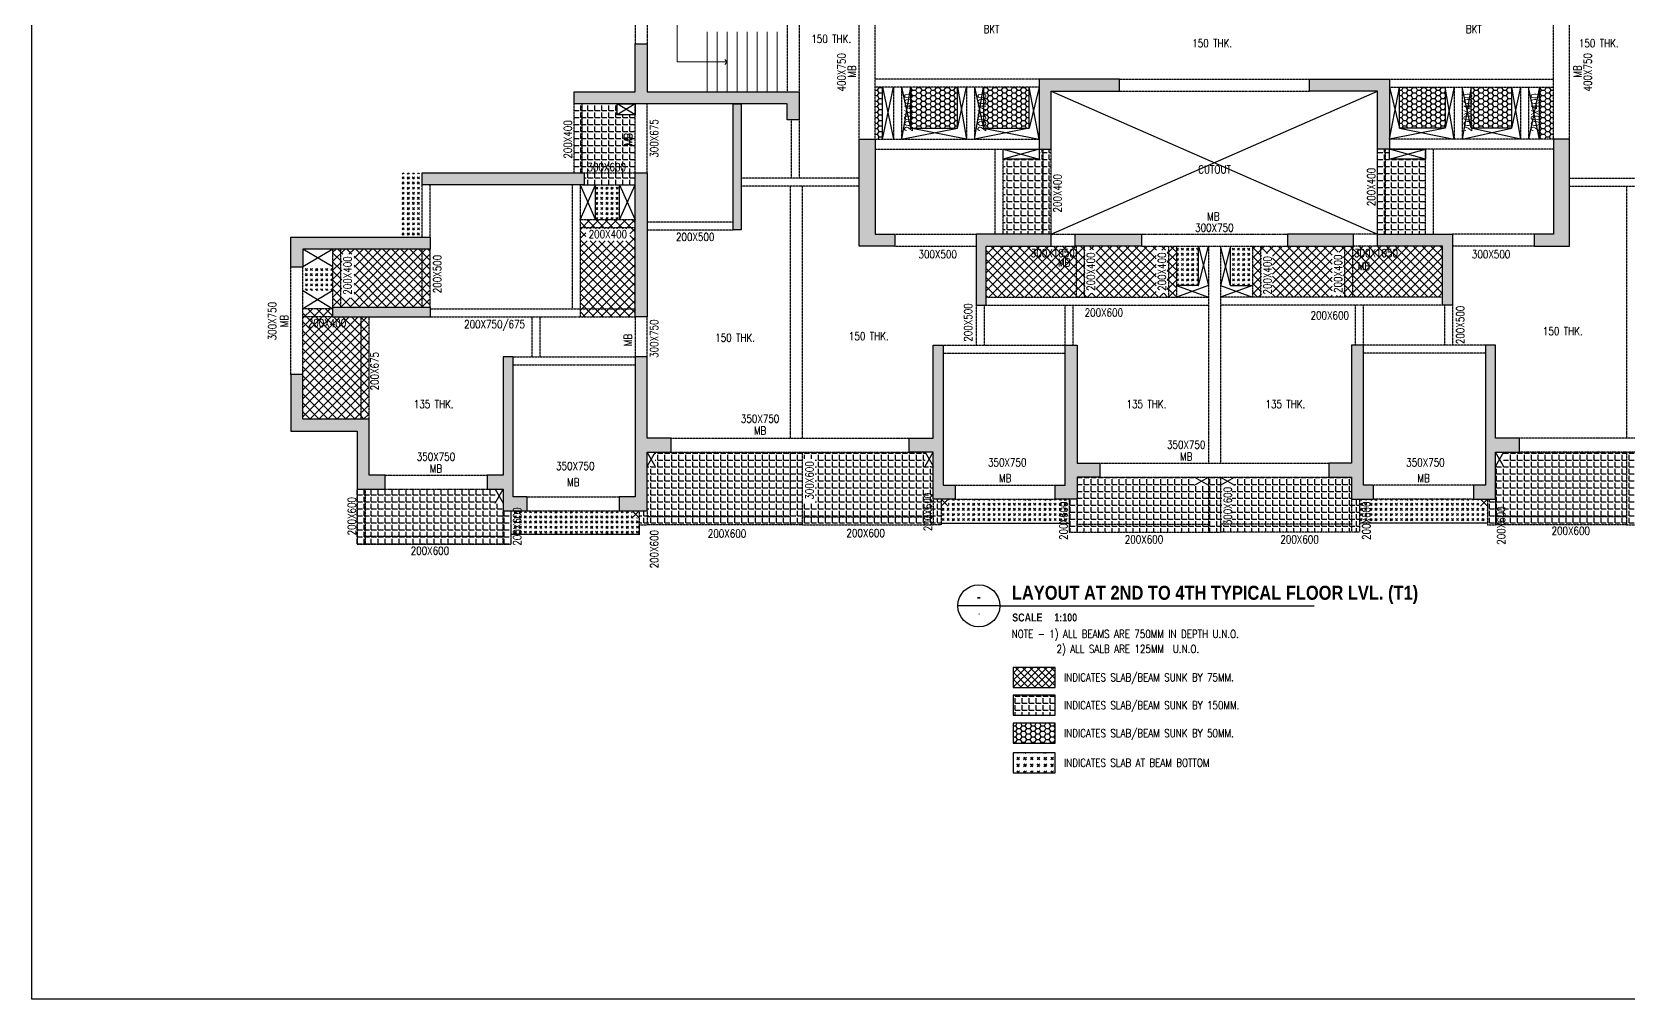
# Model space of a CAD drawing. Header units: millimetres. Extents: x 4277 to 218637, y 6776 to 49510.
# Drawn here: x 77037 to 116923, y 6776 to 30947 of the extents above; entities that cross this region are included whole.
import ezdxf
from ezdxf.enums import TextEntityAlignment as Align

# ---------------------------------------------------------------- set-up
doc = ezdxf.new("R2010")
doc.units = ezdxf.units.MM
doc.linetypes.add('DASHED2', pattern=[0.375, 0.25, -0.125])
doc.linetypes.add('HIDDEN', pattern=[0.375, 0.25, -0.125])
for name, color, linetype in [('A-REFR-TITL-100', 2, 'Continuous'), ('BEAM', 3, 'DASHED2'), ('BEAM NO', 3, 'Continuous'), ('COL', 6, 'Continuous'), ('col solid', 20, 'Continuous'), ('COVER', 2, 'Continuous'), ('CUTOUT', 9, 'Continuous'), ('HAT', 30, 'Continuous'), ('SLAB NO', 3, 'Continuous'), ('TEXT', 3, 'Continuous')]:
    doc.layers.add(name, color=color, linetype=linetype)
for name, color, linetype, lineweight in [('BEAM SIZES', 3, 'Continuous', 0), ('Boundary', 40, 'Continuous', 30), ('OTHER', 7, 'Continuous', 30), ('S-STRS', 31, 'Continuous', 18), ('S-STRS-ANNO', 31, 'Continuous', 18)]:
    doc.layers.add(name, color=color, linetype=linetype, lineweight=lineweight)
doc.styles.add('Arial', font='arial.ttf')
doc.styles.add('ARIAL-TITLE', font='arialbd.ttf')
doc.styles.add('ROMANS', font='romans.shx', dxfattribs={"width": 1.2})
pattern_1 = [(0, (140000.34, -120499.32), (0, 174.625), [127, -47.625]), (90, (140000.34, -120499.32), (-174.625, 1e-14), [127, -47.625])]
pattern_2 = [(45, (140000.34, -120499.32), (-112.2532, 112.2532), []), (135, (140000.34, -120499.32), (-112.2532, -112.2532), [])]
pattern_3 = [(0, (140000.34, -120499.316), (119.0625, 68.740766), [79.375, -158.75]), (120, (140000.34, -120499.316), (-119.0625, 68.740767), [79.375, -158.75]), (60, (140000.34, -120499.316), (3e-07, 137.481533), [-158.75, 79.375])]
pattern_4 = [(45, (140000.34, -120499.32), (127.27922, 0), [75, -105]), (45, (140032.16, -120499.32), (127.27922, 0), [30, -150]), (45, (140000.34, -120467.5), (127.27922, 0), [30, -150])]

# ---------------------------------------------------------------- blocks, each defined once
blk = doc.blocks.new('A-DETAIL-TITLE-100')
at = {"layer": 'A-REFR-TITL-100', "linetype": 'Continuous'}
blk.add_line((0, 0), (-1050, 0), dxfattribs=at)
blk.add_circle((-525, 0), 525, dxfattribs=at)
at = {"layer": 'A-REFR-TITL-100', "color": 4, "style": 'ARIAL-TITLE'}
for tag, p, height in [('TITLE1', (450, 937), 500), ('TITLE2', (450, 237), 500), ('SCALE1', (450, -480), 300), ('SCALE2', (2479, -480), 300)]:
    blk.add_attdef(tag, p, '', height=height, dxfattribs=at)
at = {"layer": 'A-REFR-TITL-100', "color": 4, "linetype": 'Continuous', "style": 'ARIAL-TITLE'}
blk.add_attdef('DRWG-NO', text='', height=400, dxfattribs=at).set_placement((-751, 326), align=Align.MIDDLE)
at = {"layer": 'A-REFR-TITL-100', "color": 4, "linetype": 'Continuous', "style": 'Arial', "width": 0.8}
blk.add_attdef('DRAWING-REF', text='', height=200, dxfattribs=at).set_placement((-735, -270), align=Align.MIDDLE)

msp = doc.modelspace()

# ---------------------------------------------------------------- hatches: boundary and pattern name
at = {"layer": 'col solid'}
h = msp.add_hatch(color=256, dxfattribs=at)
h.dxf.hatch_style = 1
h.paths.add_polyline_path([(96211, 29447), (96211, 28747), (95911, 28747), (95911, 29147), (90585, 29147), (90585, 29447), (92111, 29447), (92111, 30647), (92411, 30647), (92411, 29447)])
h = msp.add_hatch(color=256, dxfattribs=at)
h.dxf.hatch_style = 1
h.paths.add_polyline_path([(96211, 29447), (96211, 28747), (95911, 28747), (95911, 29147), (90585, 29147), (90585, 29447), (92111, 29447), (92111, 30647), (92411, 30647), (92411, 29447)])
h = msp.add_hatch(color=256, dxfattribs=at)
h.dxf.hatch_style = 1
h.paths.add_polyline_path([(102210, 29766), (102210, 28019), (102510, 28019), (102510, 29467), (104210, 29467), (104210, 29766)])
h = msp.add_hatch(color=256, dxfattribs=at)
h.dxf.hatch_style = 1
h.paths.add_polyline_path([(102210, 29766), (102210, 28019), (102510, 28019), (102510, 29467), (104210, 29467), (104210, 29766)])
h = msp.add_hatch(color=256, dxfattribs=at)
h.dxf.hatch_style = 1
h.paths.add_polyline_path([(110961, 29766), (110961, 28019), (110661, 28019), (110661, 29467), (108961, 29467), (108961, 29766)])
h = msp.add_hatch(color=256, dxfattribs=at)
h.dxf.hatch_style = 1
h.paths.add_polyline_path([(110961, 29766), (110961, 28019), (110661, 28019), (110661, 29467), (108961, 29467), (108961, 29766)])
h = msp.add_hatch(color=256, dxfattribs=at)
h.dxf.hatch_style = 1
h.paths.add_polyline_path([(94561, 29147), (94561, 25997), (94761, 25997), (94761, 29147), (94761, 29147)])
h = msp.add_hatch(color=256, dxfattribs=at)
h.dxf.hatch_style = 1
h.paths.add_polyline_path([(97710, 25594), (97710, 28269), (98110, 28269), (98110, 25894), (98599, 25894), (98599, 25594)])
h = msp.add_hatch(color=256, dxfattribs=at)
h.dxf.hatch_style = 1
h.paths.add_polyline_path([(115460, 25594), (115460, 28269), (115060, 28269), (115060, 25894), (114572, 25894), (114572, 25594)])
h = msp.add_hatch(color=256, dxfattribs=at)
h.dxf.hatch_style = 1
h.paths.add_polyline_path([(90835, 27129), (86785, 27129), (86785, 27429), (90835, 27429)])
h = msp.add_hatch(color=256, dxfattribs=at)
h.dxf.hatch_style = 1
h.paths.add_polyline_path([(92412, 23829), (92110, 23829), (92110, 27429), (92412, 27429)])
h = msp.add_hatch(color=256, dxfattribs=at)
h.dxf.hatch_style = 1
h.paths.add_polyline_path([(86985, 25819), (86985, 25519), (83810, 25519), (83810, 25069), (83510, 25069), (83510, 25819)])
h = msp.add_hatch(color=256, dxfattribs=at)
h.dxf.hatch_style = 1
h.paths.add_polyline_path([(102510, 25894), (100635, 25894), (100635, 24119), (100885, 24119), (100885, 25594), (102510, 25594)])
h = msp.add_hatch(color=256, dxfattribs=at)
h.dxf.hatch_style = 1
h.paths.add_polyline_path([(103109, 25594), (103109, 25894), (104760, 25894), (104760, 25594)])
h = msp.add_hatch(color=256, dxfattribs=at)
h.dxf.hatch_style = 1
h.paths.add_polyline_path([(110061, 25594), (110061, 25894), (108410, 25894), (108410, 25594)])
h = msp.add_hatch(color=256, dxfattribs=at)
h.dxf.hatch_style = 1
h.paths.add_polyline_path([(110661, 25894), (112535, 25894), (112535, 24119), (112285, 24119), (112285, 25594), (110661, 25594)])
h = msp.add_hatch(color=256, dxfattribs=at)
h.dxf.hatch_style = 1
h.paths.add_polyline_path([(86985, 23819), (84560, 23819), (84560, 24069), (86985, 24069)])
h = msp.add_hatch(color=256, dxfattribs=at)
h.dxf.hatch_style = 1
h.paths.add_polyline_path([(88810, 18979), (89410, 18979), (89410, 19329), (89060, 19329), (89060, 22829), (88810, 22829), (88810, 19869), (88411, 19869), (88411, 19519), (88810, 19519)])
h = msp.add_hatch(color=256, dxfattribs=at)
h.dxf.hatch_style = 1
h.paths.add_polyline_path([(92410, 20794), (92410, 22829), (92110, 22829), (92110, 19329), (91710, 19329), (91710, 18979), (92410, 18979), (92410, 20444), (93011, 20444), (93011, 20794), (92410, 20794)])
h = msp.add_hatch(color=256, dxfattribs=at)
h.dxf.hatch_style = 1
h.paths.add_polyline_path([(99560, 23119), (99810, 23119), (99810, 19619), (100110, 19619), (100110, 19269), (99560, 19269), (99560, 20444), (98960, 20444), (98960, 20794), (99560, 20794)])
h = msp.add_hatch(color=256, dxfattribs=at)
h.dxf.hatch_style = 1
h.paths.add_polyline_path([(102860, 23119), (103160, 23119), (103160, 20169), (103722, 20169), (103722, 19819), (103160, 19819), (103160, 19269), (102610, 19269), (102610, 19619), (102860, 19619)])
h = msp.add_hatch(color=256, dxfattribs=at)
h.dxf.hatch_style = 1
h.paths.add_polyline_path([(110310, 23119), (110010, 23119), (110010, 20169), (109448, 20169), (109448, 19819), (110010, 19819), (110010, 19269), (110560, 19269), (110560, 19619), (110310, 19619)])
h = msp.add_hatch(color=256, dxfattribs=at)
h.dxf.hatch_style = 1
h.paths.add_polyline_path([(113610, 23119), (113360, 23119), (113360, 19619), (113060, 19619), (113060, 19269), (113610, 19269), (113610, 20444), (114210, 20444), (114210, 20794), (113610, 20794)])
h = msp.add_hatch(color=256, dxfattribs=at)
h.dxf.hatch_style = 1
h.paths.add_polyline_path([(85160, 21269), (83810, 21269), (83810, 22389), (83510, 22389), (83510, 20969), (85160, 20969), (85160, 19519), (85860, 19519), (85860, 19869), (85460, 19869), (85460, 21269)])
at = {"layer": 'HAT'}
h = msp.add_hatch(dxfattribs=at)
h.set_pattern_fill('HONEY', color=256, scale=25)
h.set_pattern_definition(pattern_3)
h.paths.add_polyline_path([(98110, 29566), (98290, 29566), (98290, 28269), (98110, 28269)])
h = msp.add_hatch(dxfattribs=at)
h.set_pattern_fill('HONEY', color=256, scale=25)
h.set_pattern_definition(pattern_3)
h.paths.add_polyline_path([(98990, 29566), (100168, 29566), (100168, 28545), (98990, 28545)])
h = msp.add_hatch(dxfattribs=at)
h.set_pattern_fill('HONEY', color=256, scale=25)
h.set_pattern_definition(pattern_3)
h.paths.add_polyline_path([(100818, 28544), (101959, 28544), (101959, 29566), (100818, 29566)])
h = msp.add_hatch(dxfattribs=at)
h.set_pattern_fill('HONEY', color=256, scale=25)
h.set_pattern_definition(pattern_3)
h.paths.add_polyline_path([(112352, 28544), (111211, 28544), (111211, 29566), (112352, 29566)])
h = msp.add_hatch(dxfattribs=at)
h.set_pattern_fill('HONEY', color=256, scale=25)
h.set_pattern_definition(pattern_3)
h.paths.add_polyline_path([(114010, 29566), (113002, 29566), (113002, 28545), (114010, 28545)])
h = msp.add_hatch(dxfattribs=at)
h.set_pattern_fill('HONEY', color=256, scale=25)
h.set_pattern_definition(pattern_3)
h.paths.add_polyline_path([(114710, 29566), (115060, 29566), (115060, 28269), (114710, 28269)])
h = msp.add_hatch(dxfattribs=at)
h.set_pattern_fill('ANGLE', color=256, scale=25)
h.set_pattern_definition(pattern_1)
edge = h.paths.add_edge_path()
edge.add_line((90735, 27429), (92110, 27429))
edge.add_line((92110, 27429), (92112, 28879))
edge.add_line((92112, 28879), (91660, 28879))
edge.add_line((91660, 28879), (91660, 29147))
edge.add_line((91660, 29147), (90585, 29147))
edge.add_line((90585, 29147), (90585, 27429))
h = msp.add_hatch(dxfattribs=at)
h.set_pattern_fill('ANGLE', color=256, scale=25)
h.set_pattern_definition(pattern_1)
h.paths.add_polyline_path([(101310, 25894), (102509, 25894), (102510, 28019), (102360, 28019), (102210, 28019), (102209, 27769), (101310, 27769)])
h = msp.add_hatch(dxfattribs=at)
h.set_pattern_fill('ANGLE', color=256, scale=25)
h.set_pattern_definition(pattern_1)
h.paths.add_polyline_path([(111860, 25894), (110661, 25894), (110661, 28019), (110811, 28019), (110961, 28019), (110961, 27769), (111860, 27769)])
h = msp.add_hatch(dxfattribs=at)
h.set_pattern_fill('GOST_GLASS', color=256, scale=15)
h.set_pattern_definition(pattern_4)
h.paths.add_polyline_path([(86235, 27429), (86785, 27429), (86785, 25819), (86235, 25819)])
h = msp.add_hatch(dxfattribs=at)
h.set_pattern_fill('ANGLE', color=256, scale=25)
h.set_pattern_definition([(0, (140000.32, -128989.37), (0, 174.625), [127, -47.625]), (90, (140000.32, -128989.37), (-174.625, 1e-14), [127, -47.625])])
h.paths.add_polyline_path([(92111, 27419), (90836, 27419), (90836, 27119), (92111, 27119)])
h = msp.add_hatch(dxfattribs=at)
h.set_pattern_fill('GOST_GLASS', color=256, scale=15)
h.set_pattern_definition(pattern_4)
h.paths.add_polyline_path([(91123, 27129), (91723, 27129), (91723, 26249), (91123, 26249)])
at = {"layer": 'HAT', "linetype": 'ByBlock'}
h = msp.add_hatch(dxfattribs=at)
h.set_pattern_fill('ANSI37', color=256, scale=50)
h.set_pattern_definition(pattern_2)
h.paths.add_polyline_path([(91974, 26023), (91974, 25730), (90880, 25730), (90880, 26023)], flags=16)
edge = h.paths.add_edge_path()
edge.add_line((90735, 26249), (92110, 26249))
edge.add_line((92110, 26249), (92110, 23929))
edge.add_line((92110, 23829), (90735, 23829))
edge.add_line((90735, 23829), (90735, 26249))
h = msp.add_hatch(dxfattribs=at)
h.set_pattern_fill('ANSI37', color=256, scale=50)
h.set_pattern_definition(pattern_2)
h.paths.add_polyline_path([(103629, 25498), (103629, 24417), (103356, 24417), (103356, 25498)], flags=16)
h.paths.add_polyline_path([(105405, 25496), (105405, 24415), (105132, 24415), (105132, 25496)], flags=16)
edge = h.paths.add_edge_path()
edge.add_line((100885, 25594), (105635, 25594))
edge.add_line((105635, 25594), (105635, 24219))
edge.add_line((105635, 24319), (100885, 24319))
edge.add_line((100885, 24319), (100885, 25594))
at = {"layer": 'HAT'}
h = msp.add_hatch(dxfattribs=at)
h.set_pattern_fill('GOST_GLASS', color=256, scale=15)
h.set_pattern_definition(pattern_4)
h.paths.add_polyline_path([(105635, 24606), (106185, 24606), (106185, 25594), (105635, 25594)])
h = msp.add_hatch(dxfattribs=at)
h.set_pattern_fill('GOST_GLASS', color=256, scale=15)
h.set_pattern_definition(pattern_4)
h.paths.add_polyline_path([(106985, 25594), (107535, 25594), (107535, 24606), (106985, 24606)])
at = {"layer": 'HAT', "linetype": 'ByBlock'}
h = msp.add_hatch(dxfattribs=at)
h.set_pattern_fill('ANSI37', color=256, scale=50)
h.set_pattern_definition(pattern_2)
h.paths.add_polyline_path([(109799, 25444), (109799, 24363), (109526, 24363), (109526, 25444)], flags=16)
h.paths.add_polyline_path([(107761, 25411), (108034, 25411), (108034, 24329), (107761, 24329)], flags=16)
h.paths.add_polyline_path([(107535, 25594), (112285, 25594), (112285, 24319), (107535, 24319)])
h = msp.add_hatch(dxfattribs=at)
h.set_pattern_fill('ANSI37', color=256, scale=50)
h.set_pattern_definition(pattern_2)
h.paths.add_polyline_path([(85085, 25392), (85085, 24302), (84780, 24302), (84780, 25392)], flags=16)
h.paths.add_polyline_path([(84560, 25519), (84560, 24069), (86985, 24069), (86985, 25519)])
at = {"layer": 'HAT'}
h = msp.add_hatch(dxfattribs=at)
h.set_pattern_fill('GOST_GLASS', color=256, scale=15)
h.set_pattern_definition(pattern_4)
h.paths.add_polyline_path([(83810, 25079), (84560, 25079), (84560, 24489), (83810, 24489)])
at = {"layer": 'HAT', "linetype": 'ByBlock'}
h = msp.add_hatch(dxfattribs=at)
h.set_pattern_fill('ANSI37', color=256, scale=50)
h.set_pattern_definition(pattern_2)
edge = h.paths.add_edge_path()
edge.add_line((83810, 21269), (85360, 21269))
edge.add_line((85460, 21269), (85460, 23829))
edge.add_line((85360, 23829), (84560, 23829))
edge.add_line((84560, 23829), (84560, 24029))
edge.add_line((84560, 24029), (83810, 24029))
edge.add_line((83810, 24029), (83810, 21269))
at = {"layer": 'HAT'}
h = msp.add_hatch(dxfattribs=at)
h.set_pattern_fill('ANGLE', color=256, scale=25)
h.set_pattern_definition(pattern_1)
h.paths.add_polyline_path([(92211, 18629), (95985, 18629), (95985, 20444), (92610, 20444), (92610, 20094), (92410, 20094), (92410, 18979), (92210, 18979)])
h = msp.add_hatch(dxfattribs=at)
h.set_pattern_fill('ANGLE', color=256, scale=25)
h.set_pattern_definition(pattern_1)
h.paths.add_polyline_path([(96607, 20278), (96607, 19167), (96331, 19167), (96331, 20278)], flags=16)
h.paths.add_polyline_path([(95985, 18629), (99760, 18629), (99760, 19269), (99560, 19269), (99560, 20094), (99360, 20094), (99360, 20444), (95985, 20444)])
h = msp.add_hatch(dxfattribs=at)
h.set_pattern_fill('ANGLE', color=256, scale=25)
h.set_pattern_definition(pattern_1)
h.paths.add_polyline_path([(116885, 18629), (113410, 18629), (113409, 19268), (113610, 19269), (113610, 20094), (113810, 20094), (113810, 20444), (116885, 20444)])
h = msp.add_hatch(dxfattribs=at)
h.set_pattern_fill('ANGLE', color=256, scale=25)
h.set_pattern_definition(pattern_1)
h.paths.add_polyline_path([(117236, 20293), (117543, 20293), (117543, 19118), (117236, 19118)], flags=16)
h.paths.add_polyline_path([(120960, 18629), (116885, 18629), (116885, 20444), (120560, 20444), (120560, 20094), (120760, 20094), (120761, 18979), (120960, 18979)])
h = msp.add_hatch(dxfattribs=at)
h.set_pattern_fill('ANGLE', color=256, scale=25)
h.set_pattern_definition([(0, (140000.34, -69942.43), (0, 174.625), [127, -47.625]), (90, (140000.34, -69942.43), (-174.625, 1e-14), [127, -47.625])])
h.paths.add_polyline_path([(106774, 19591), (107032, 19591), (107032, 18619), (106774, 18619)], flags=16)
h.paths.add_polyline_path([(107085, 19819), (110010, 19819), (110010, 19269), (110210, 19269), (110210, 18444), (102960, 18444), (102960, 19269), (103160, 19269), (103160, 19819), (106085, 19819), (106085, 19619), (106435, 19619), (106435, 19819), (106735, 19819), (106735, 19619), (107085, 19619)])
h = msp.add_hatch(dxfattribs=at)
h.set_pattern_fill('ANGLE', color=256, scale=25)
h.set_pattern_definition(pattern_1)
h.paths.add_polyline_path([(89010, 18979), (88810, 18979), (88810, 19169), (88611, 19169), (88610, 19519), (85160, 19519), (85160, 18144), (89010, 18144)])
h = msp.add_hatch(dxfattribs=at)
h.set_pattern_fill('GOST_GLASS', color=256, scale=15)
h.set_pattern_definition([(45, (140000.35, -120509.34), (127.27922, 0), [75, -105]), (45, (140032.17, -120509.34), (127.27922, 0), [30, -150]), (45, (140000.35, -120477.52), (127.27922, 0), [30, -150])])
edge = h.paths.add_edge_path()
edge.add_line((102960, 18674), (99760, 18674))
edge.add_line((99760, 18674), (99760, 19094))
edge.add_line((99760, 19094), (99935, 19094))
edge.add_line((99935, 19094), (99935, 19269))
edge.add_line((99935, 19269), (102960, 19269))
edge.add_line((102960, 19269), (102960, 18669))
h = msp.add_hatch(dxfattribs=at)
h.set_pattern_fill('GOST_GLASS', color=256, scale=15)
h.set_pattern_definition([(45, (139999.7, -120509.365), (127.27922, 0), [75, -105]), (45, (140031.52, -120509.365), (127.27922, 0), [30, -150]), (45, (139999.7, -120477.545), (127.27922, 0), [30, -150])])
edge = h.paths.add_edge_path()
edge.add_line((110209, 18674), (113409, 18674))
edge.add_line((113409, 18674), (113409, 19094))
edge.add_line((113409, 19094), (113234, 19094))
edge.add_line((113234, 19094), (113234, 19269))
edge.add_line((113234, 19269), (110209, 19269))
edge.add_line((110209, 19269), (110209, 18669))
h = msp.add_hatch(dxfattribs=at)
h.set_pattern_fill('GOST_GLASS', color=256, scale=15)
h.set_pattern_definition([(45, (140000.34, -120699.37), (127.27922, 0), [75, -105]), (45, (140032.16, -120699.37), (127.27922, 0), [30, -150]), (45, (140000.34, -120667.55), (127.27922, 0), [30, -150])])
h.paths.add_polyline_path([(92210, 18384), (89010, 18384), (89010, 18979), (92035, 18979), (92035, 18804), (92210, 18804)])
at = {"layer": 'HAT', "linetype": 'ByBlock'}
h = msp.add_hatch(dxfattribs=at)
h.set_pattern_fill('ANSI37', color=256, scale=1000)
h.set_pattern_definition([(45, (75672.81, 7953.83), (-88.38835, 88.38835), []), (135, (75672.81, 7953.83), (-88.38835, -88.38835), [])])
h.paths.add_polyline_path([(101559, 15067), (101559, 14567), (102609, 14567), (102609, 15067)])
at = {"layer": 'HAT'}
h = msp.add_hatch(dxfattribs=at)
h.set_pattern_fill('ANGLE', color=256, scale=25)
h.set_pattern_definition([(0, (-296187.2, -2041689.13), (0, 174.625), [127, -47.625]), (90, (-296187.2, -2041689.13), (-174.625, 1e-14), [127, -47.625])])
h.paths.add_polyline_path([(101559, 13869), (102609, 13869), (102609, 14369), (101559, 14369)])
h = msp.add_hatch(dxfattribs=at)
h.set_pattern_fill('HONEY', color=256, scale=25)
h.set_pattern_definition([(0, (140000.34, -120367.166), (119.0625, 68.740766), [79.375, -158.75]), (120, (140000.34, -120367.166), (-119.0625, 68.740767), [79.375, -158.75]), (60, (140000.34, -120367.166), (3e-07, 137.481533), [-158.75, 79.375])])
h.paths.add_polyline_path([(101559, 13171), (102609, 13171), (102609, 13671), (101559, 13671)])
h = msp.add_hatch(dxfattribs=at)
h.set_pattern_fill('GOST_GLASS', color=256, scale=20)
h.set_pattern_definition([(45, (140000.34, -115883.84), (169.70563, 0), [100, -140]), (45, (140042.77, -115883.84), (169.70563, 0), [40, -200]), (45, (140000.34, -115841.41), (169.70563, 0), [40, -200])])
h.paths.add_polyline_path([(101559, 12433), (102609, 12433), (102609, 12933), (101559, 12933)])

# ---------------------------------------------------------------- linework, layer by layer
at = {"layer": 'A-REFR-TITL-100', "linetype": 'Continuous'}
msp.add_line((101224, 16605), (109081, 16605), dxfattribs=at)
at = {"layer": 'BEAM', "color": 4, "linetype": 'HIDDEN', "ltscale": 10}
for p, q in [((95911, 33591, 0), (95911, 29447, 0)), ((96211, 33591, 0), (96211, 29447, 0)), ((97710, 28269, 0), (97711, 31566, 0)), ((98110, 29766, 0), (98111, 31566, 0)), ((115060, 29766, 0), (115060, 31566, 0)), ((115460, 28269, 0), (115460, 31566, 0)), ((92112, 27429, 0), (92112, 29147, 0)), ((92412, 27429, 0), (92412, 29147, 0)), ((92110, 23829, 0), (92110, 22829, 0)), ((92410, 22829, 0), (92412, 23829, 0)), ((93011, 20794, 0), (98960, 20794, 0)), ((120159, 20794, 0), (114210, 20794, 0)), ((103722, 20169, 0), (109448, 20169, 0)), ((85860, 19869, 0), (88411, 19869, 0)), ((100110, 19619, 0), (102609, 19619, 0)), ((113059, 19619, 0), (110560, 19619, 0)), ((89410, 19329, 0), (91710, 19329, 0))]:
    msp.add_line(p, q, dxfattribs=at)
at = {"layer": 'BEAM', "ltscale": 10}
for p, q in [((92111, 32391, 0), (92111, 30647, 0)), ((92411, 32391, 0), (92411, 30647, 0)), ((102210, 29566, 0), (98110, 29566, 0)), ((98565, 29566, 0), (98565, 28269, 0)), ((98765, 29566, 0), (98765, 28269, 0)), ((100393, 29566, 0), (100393, 28269, 0)), ((100593, 29566, 0), (100593, 28269, 0)), ((110961, 29566, 0), (115060, 29566, 0)), ((112577, 29566, 0), (112577, 28269, 0)), ((112777, 29566, 0), (112777, 28269, 0)), ((114235, 29566, 0), (114235, 28269, 0)), ((114435, 29566, 0), (114435, 28269, 0)), ((90585, 27429, 0), (90585, 29147, 0)), ((90785, 27429, 0), (90785, 29147, 0)), ((104210, 29467, 0), (108961, 29467, 0)), ((98110, 28269, 0), (102210, 28269, 0)), ((101310, 25894, -5), (101310, 28019, 0)), ((102509, 25894, 0), (102510, 28019, 0)), ((110662, 25894, 0), (110661, 28019, 0)), ((115060, 28269, 0), (110961, 28269, 0)), ((111860, 25894, -5), (111860, 28019, 0)), ((86785, 25819, 0), (86785, 27129, 0)), ((90735, 27129, 0), (90735, 23829, 0)), ((90785, 27429, 0), (92110, 27429, 0)), ((90785, 27129, 0), (92110, 27129, 0)), ((92110, 26249, 0), (90735, 26249, 0)), ((105635, 25594, 0), (105635, 24319, 0)), ((107535, 25594, 0), (107535, 24319, 0)), ((84560, 24069, 0), (84560, 25519, 0)), ((86785, 24069, 0), (86785, 25519, 0)), ((84560, 24029, 0), (83810, 24029, 0)), ((90635, 24029, 0), (92110, 24029, 0)), ((100885, 24319, 0), (106435, 24319, 0)), ((112285, 24319, 0), (106735, 24319, 0)), ((85260, 21269, 0), (85260, 23829, 0)), ((95985, 20444, 0), (95985, 18629, 0)), ((96285, 20444, 0), (96285, 18629, 0)), ((116885, 20444, 0), (116885, 18629, 0)), ((106435, 19819, 0), (106435, 18444, 0)), ((106735, 19819, 0), (106735, 18444, 0)), ((85160, 19519), (85160, 18144, 0)), ((85360, 19519), (85360, 18144, 0)), ((99560, 19279, 0), (99560, 18629, 0)), ((99760, 19279, 0), (99760, 18629, 0)), ((102960, 19276, 0), (102960, 18444, 0)), ((103160, 19276, 0), (103160, 18444, 0)), ((110010, 19276, 0), (110010, 18444, 0)), ((110210, 19276, 0), (110210, 18444, 0)), ((113410, 19279, 0), (113410, 18629, 0)), ((113610, 19279, 0), (113610, 18629, 0)), ((88810, 18144, 0), (88810, 18979, 0)), ((89010, 18144, 0), (89010, 18979, 0)), ((92210, 18979, 0), (92210, 18629, 0)), ((92410, 18979, 0), (92410, 18629, 0)), ((95985, 18829, 0), (92410, 18829, 0)), ((96285, 18829, 0), (99560, 18829, 0)), ((116885, 18829, 0), (113610, 18829, 0)), ((92211, 18629, 0), (92410, 18629, 0)), ((95985, 18629, 0), (92410, 18629, 0)), ((96285, 18629, 0), (95985, 18629, 0)), ((96285, 18629, 0), (99560, 18629, 0)), ((99760, 18629, 0), (99560, 18629, 0)), ((102960, 18444, 0), (103160, 18444, 0)), ((103160, 18644, 0), (106435, 18644, 0)), ((103160, 18444, 0), (106435, 18444, 0)), ((106435, 18444, 0), (106735, 18444, 0)), ((110010, 18644, 0), (106735, 18644, 0)), ((110010, 18444, 0), (106735, 18444, 0)), ((110210, 18444, 0), (110010, 18444, 0)), ((113410, 18629, 0), (113610, 18629, 0)), ((116885, 18629, 0), (113610, 18629, 0)), ((116885, 18629, 0), (117185, 18629, 0)), ((85160, 18144, 0), (85360, 18144, 0)), ((85360, 18344, 0), (88810, 18344, 0)), ((85360, 18144, 0), (88810, 18144, 0)), ((88810, 18144, 0), (89010, 18144, 0))]:
    msp.add_line(p, q, dxfattribs=at)
at = {"layer": 'BEAM', "color": 4, "ltscale": 10}
for p, q in [((98110, 28269, 0), (98110, 29766, 0)), ((115060, 28269, 0), (115060, 29766, 0)), ((83510, 22389, 0), (83510, 25069, 0)), ((83810, 22389, 0), (83810, 25069, 0))]:
    msp.add_line(p, q, dxfattribs=at)
at = {"layer": 'BEAM', "linetype": 'HIDDEN', "ltscale": 10}
for p, q in [((102210, 29766, 0), (98110, 29766, 0)), ((104210, 29766, 0), (108961, 29766, 0)), ((110961, 29766, 0), (115060, 29766, 0)), ((96010, 28747, 0), (96010, 27294, 0)), ((96210, 28747, 0), (96210, 27294, 0)), ((98110, 28019, 0), (102210, 28019, 0)), ((101110, 25894, -5), (101110, 28019, 0)), ((102308, 25893, 0), (102310, 28019, 0)), ((110862, 25893, 0), (110861, 28019, 0)), ((115060, 28019, 0), (110961, 28019, 0)), ((112060, 25894, -5), (112060, 28019, 0)), ((86985, 25819, 0), (86985, 27129, 0)), ((90535, 27129, 0), (90535, 24029, 0)), ((97710, 27294, 6), (94762, 27294, 6)), ((115460, 27294, 6), (118409, 27294, 6)), ((97710, 27094, 6), (94762, 27094, 6)), ((95985, 27094, 0), (95985, 20794, 0)), ((96285, 27094, 0), (96285, 20794, 0)), ((115460, 27094, 6), (118409, 27094, 6)), ((116885, 27094, 0), (116885, 20794, 0)), ((92110, 26049, 0), (90735, 26049, 0)), ((94562, 26194, 0), (92412, 26194, 0)), ((94562, 25994, 0), (92412, 25994, 0)), ((98599, 25894, 0), (100635, 25894, 0)), ((98599, 25594, 0), (100635, 25594, 0)), ((103135, 25594, 0), (103135, 24319, 0)), ((103335, 25594, 0), (103335, 24319, 0)), ((105435, 25594, 0), (105435, 24319, 0)), ((106435, 25594, 0), (106435, 20169, 0)), ((106735, 25594, 0), (106735, 20169, 0)), ((107735, 25594, 0), (107735, 24319, 0)), ((109835, 25594, 0), (109835, 24319, 0)), ((110035, 25594, 0), (110035, 24319, 0)), ((114572, 25894, 0), (112535, 25894, 0)), ((114572, 25594, 0), (112535, 25594, 0)), ((84760, 24069, 0), (84760, 25519, 0)), ((86985, 24069, 0), (86985, 25519, 0)), ((86985, 24029, 0), (90635, 24029, 0)), ((100635, 24119, 0), (100635, 23119, 0)), ((100835, 24119, 0), (100835, 23119, 0)), ((100885, 24119, 0), (106435, 24119, 0)), ((102860, 23119, 0), (102860, 24119, 0)), ((103060, 23119, 0), (103060, 24119, 0)), ((112285, 24119, 0), (106735, 24119, 0)), ((110110, 23119, 0), (110110, 24119, 0)), ((110310, 23119, 0), (110310, 24119, 0)), ((112335, 24119, 0), (112335, 23119, 0)), ((112535, 24119, 0), (112535, 23119, 0)), ((84560, 23829, 0), (83810, 23829, 0)), ((85460, 21269, 0), (85460, 23829, 0)), ((86985, 23829, 0), (92110, 23829, 0)), ((86985, 23829, 0), (92110, 23829, 0)), ((89535, 22829, 0), (89535, 23829, 0)), ((89735, 22829, 0), (89735, 23829, 0)), ((89060, 22829, 0), (92110, 22829, 0)), ((99810, 23119, 0), (102860, 23119, 0)), ((99810, 22919, 0), (102860, 22919, 0)), ((113360, 23119, 0), (110310, 23119, 0)), ((113360, 22919, 0), (110310, 22919, 0)), ((89060, 22629, 0), (92110, 22629, 0))]:
    msp.add_line(p, q, dxfattribs=at)
at = {"layer": 'BEAM', "color": 4}
for p, q in [((102510, 25894, 0), (103109, 25894, 0)), ((102510, 25594, 0), (103109, 25594, 0)), ((104760, 25894, 0), (108410, 25894, 0)), ((104760, 25594, 0), (108536, 25594, 0)), ((110661, 25894, 0), (110035, 25894, 0)), ((110661, 25594, 0), (110035, 25594, 0)), ((93011, 20444, 0), (98960, 20444, 0)), ((120159, 20444, 0), (114210, 20444, 0)), ((103722, 19819, 0), (109448, 19819, 0)), ((85860, 19519, 0), (88411, 19519, 0)), ((100110, 19269, 0), (102609, 19269, 0)), ((113059, 19269, 0), (110560, 19269, 0)), ((89410, 18979, 0), (91710, 18979, 0))]:
    msp.add_line(p, q, dxfattribs=at)
at = {"layer": 'BEAM'}
msp.add_line((113609, 19269, 0), (113610, 18629, 0), dxfattribs=at)
at = {"layer": 'Boundary'}
msp.add_lwpolyline([(77037, 49510), (138550, 49510), (138550, 6776), (77037, 6776)], close=True, dxfattribs=at)
at = {"layer": 'COL', "elevation": 0}
for points in [[(96211, 29447), (96211, 28747), (95911, 28747), (95911, 29147), (90585, 29147), (90585, 29447), (92111, 29447), (92111, 30647), (92411, 30647), (92411, 29447)], [(102210, 29766), (102210, 28019), (102510, 28019), (102510, 29467), (104210, 29467), (104210, 29766)], [(110961, 29766), (110961, 28019), (110661, 28019), (110661, 29467), (108961, 29467), (108961, 29766)], [(97710, 25594), (97710, 28269), (98110, 28269), (98110, 25894), (98599, 25894), (98599, 25594)], [(115460, 25594), (115460, 28269), (115060, 28269), (115060, 25894), (114572, 25894), (114572, 25594)], [(90835, 27129), (86785, 27129), (86785, 27429), (90835, 27429)], [(92412, 23829), (92110, 23829), (92110, 27429), (92412, 27429)], [(86985, 25819), (86985, 25519), (83810, 25519), (83810, 25069), (83510, 25069), (83510, 25819)], [(102510, 25894), (100635, 25894), (100635, 24119), (100885, 24119), (100885, 25594), (102510, 25594)], [(103109, 25594), (103109, 25894), (104760, 25894), (104760, 25594)], [(110061, 25594), (110061, 25894), (108410, 25894), (108410, 25594)], [(110661, 25894), (112535, 25894), (112535, 24119), (112285, 24119), (112285, 25594), (110661, 25594)], [(86985, 23819), (84560, 23819), (84560, 24069), (86985, 24069)], [(88810, 18979), (89410, 18979), (89410, 19329), (89060, 19329), (89060, 22829), (88810, 22829), (88810, 19869), (88411, 19869), (88411, 19519), (88810, 19519)], [(92410, 20794), (92410, 22829), (92110, 22829), (92110, 19329), (91710, 19329), (91710, 18979), (92410, 18979), (92410, 20444), (93011, 20444), (93011, 20794), (92410, 20794)], [(99560, 23119), (99810, 23119), (99810, 19619), (100110, 19619), (100110, 19269), (99560, 19269), (99560, 20444), (98960, 20444), (98960, 20794), (99560, 20794)], [(102860, 23119), (103160, 23119), (103160, 20169), (103722, 20169), (103722, 19819), (103160, 19819), (103160, 19269), (102610, 19269), (102610, 19619), (102860, 19619)], [(110310, 23119), (110010, 23119), (110010, 20169), (109448, 20169), (109448, 19819), (110010, 19819), (110010, 19269), (110560, 19269), (110560, 19619), (110310, 19619)], [(113610, 23119), (113360, 23119), (113360, 19619), (113060, 19619), (113060, 19269), (113610, 19269), (113610, 20444), (114210, 20444), (114210, 20794), (113610, 20794)]]:
    msp.add_lwpolyline(points, close=True, dxfattribs=at)
for points in [[(94761, 29147), (94761, 25997), (94561, 25997), (94561, 29147), (94761, 29147)], [(85160, 21269), (83810, 21269), (83810, 22389), (83510, 22389), (83510, 20969), (85160, 20969), (85160, 19519), (85860, 19519), (85860, 19869), (85460, 19869), (85460, 21269), (85160, 21269)]]:
    msp.add_lwpolyline(points, dxfattribs=at)
at = {"layer": 'COVER'}
for p, q in [((91123, 26249, 0), (91123, 27129, 0)), ((91723, 26249, 0), (91723, 27129, 0)), ((106185, 24610, 0), (106185, 25594, 0)), ((106985, 24610, 0), (106985, 25594, 0)), ((106185, 24606, 0), (105635, 24606, 0)), ((106735, 24606, 0), (106735, 24606, 0)), ((106985, 24606, 0), (107535, 24606, 0)), ((92210, 18384, 0), (89010, 18384, 0)), ((92211, 18629, 0), (92210, 18379, 0)), ((99760, 18674, 0), (102960, 18674, 0)), ((113410, 18674, 0), (110210, 18674, 0))]:
    msp.add_line(p, q, dxfattribs=at)
at = {"layer": 'COVER', "elevation": 0}
for points in [[(98290, 28269), (98290, 29566)], [(98990, 29566), (98990, 28545), (100168, 28545), (100168, 29566)], [(100818, 29566), (100818, 28544), (101959, 28544), (101959, 29566)], [(112352, 29566), (112352, 28544), (111211, 28544), (111211, 29566)], [(114010, 29566), (114010, 28545), (113002, 28545), (113002, 29566)], [(114710, 28269), (114710, 29566)]]:
    msp.add_lwpolyline(points, dxfattribs=at)
for points in [[(92112, 28879), (91660, 28879), (91660, 29154), (92112, 29154)], [(102209, 27769), (101310, 27769), (101310, 28019), (102209, 28019)], [(110961, 28021), (111860, 28021), (111860, 27769), (110961, 27769)]]:
    msp.add_lwpolyline(points, close=True, dxfattribs=at)
at = {"layer": 'COVER', "const_width": 0.1, "elevation": 0}
for points in [[(86785, 27429), (86235, 27429), (86235, 25829)], [(84560, 24489), (83810, 24489), (83810, 25079), (84560, 25079)]]:
    msp.add_lwpolyline(points, dxfattribs=at)
for points in [[(92610, 20094), (92410, 20094), (92410, 20444), (92610, 20444)], [(99360, 20094), (99560, 20094), (99560, 20444), (99360, 20444)], [(113810, 20094), (113610, 20094), (113610, 20444), (113810, 20444)], [(106085, 19819), (106085, 19619), (106435, 19619), (106435, 19819)], [(106735, 19819), (106735, 19619), (107085, 19619), (107085, 19819)], [(88611, 19169), (88810, 19169), (88810, 19519), (88611, 19519)], [(99935, 19094), (99760, 19094), (99760, 19269), (99935, 19269)], [(113235, 19094), (113410, 19094), (113410, 19269), (113235, 19269)], [(92210, 18979), (92035, 18979), (92035, 18804), (92210, 18804)]]:
    msp.add_lwpolyline(points, close=True, dxfattribs=at)
at = {"layer": 'CUTOUT'}
for p, q in [((98290, 29566, 0), (98565, 28269, 0)), ((98290, 28269, 0), (98565, 29566, 0)), ((98765, 29566, 0), (98990, 28545, 0)), ((98990, 29566, 0), (98765, 28269, 0)), ((100168, 28545, 0), (100393, 29566, 0)), ((100168, 29566, 0), (100393, 28269, 0)), ((100593, 29566, 0), (100818, 28544, 0)), ((100593, 28269, 0), (100818, 29566, 0)), ((102210, 28269, 0), (101959, 29566, 0)), ((102210, 29566, 0), (101959, 28544, 0)), ((110961, 28269, 0), (111211, 29566, 0)), ((110961, 29566, 0), (111211, 28544, 0)), ((112577, 29566, 0), (112352, 28544, 0)), ((112577, 28269, 0), (112352, 29566, 0)), ((113002, 28545, 0), (112777, 29566, 0)), ((113002, 29566, 0), (112777, 28269, 0)), ((114235, 29566, 0), (114010, 28545, 0)), ((114010, 29566, 0), (114235, 28269, 0)), ((114710, 29566, 0), (114435, 28269, 0)), ((114710, 28269, 0), (114435, 29566, 0)), ((92112, 28879, 0), (91660, 29154, 0)), ((92112, 29154, 0), (91660, 28879, 0)), ((102509, 25894, 0), (110661, 29467, 0)), ((102510, 29467, 0), (110660, 25894, 0)), ((98765, 28269, 0), (100168, 28545, 0)), ((100393, 28269, 0), (98990, 28545, 0)), ((101959, 28544, 0), (100593, 28269, 0)), ((100818, 28544, 0), (102210, 28269, 0)), ((112352, 28544, 0), (110961, 28269, 0)), ((111211, 28544, 0), (112577, 28269, 0)), ((112777, 28269, 0), (114010, 28545, 0)), ((114235, 28269, 0), (113002, 28545, 0)), ((102209, 28019, 0), (101310, 27769, 0)), ((101310, 28019, 0), (102209, 27769, 0)), ((110961, 27769, 0), (111860, 28019, 0)), ((111860, 27769, 0), (110961, 28019, 0)), ((90735, 26249, 0), (91123, 27129, 0)), ((90735, 27129, 0), (91123, 26249, 0)), ((91723, 26249, 0), (92110, 27129, 0)), ((91723, 27129, 0), (92110, 26249, 0)), ((106185, 24610, 0), (106435, 25594, 0)), ((106185, 25594, 0), (106435, 24606, 0)), ((106985, 24610, 0), (106735, 25594, 0)), ((106985, 25594, 0), (106735, 24606, 0)), ((84560, 25079, 0), (83810, 25519, 0)), ((84560, 25519, 0), (83810, 25079, 0)), ((84560, 24489, 0), (83810, 24029, 0)), ((83810, 24489, 0), (84560, 24029, 0)), ((105635, 24606, 0), (106435, 24319, 0)), ((106435, 24606, 0), (105635, 24319, 0)), ((107535, 24606, 0), (106735, 24319, 0)), ((106735, 24606, 0), (107535, 24319, 0)), ((92610, 20094, 0), (92410, 20444, 0)), ((92610, 20444, 0), (92410, 20094, 0)), ((99360, 20094, 0), (99560, 20444, 0)), ((99360, 20444, 0), (99560, 20094, 0)), ((113810, 20094, 0), (113610, 20444, 0)), ((113810, 20444, 0), (113610, 20094, 0)), ((106085, 19619, 0), (106435, 19819, 0)), ((106085, 19819, 0), (106435, 19619, 0)), ((106735, 19619, 0), (107085, 19819, 0)), ((106735, 19819, 0), (107085, 19619, 0)), ((88611, 19169, 0), (88810, 19519, 0)), ((88611, 19519, 0), (88810, 19169, 0)), ((99935, 19094, 0), (99760, 19269, 0)), ((99760, 19094, 0), (99935, 19269, 0)), ((113235, 19094, 0), (113410, 19269, 0)), ((113410, 19094, 0), (113235, 19269, 0)), ((92035, 18804, 0), (92210, 18979, 0)), ((92035, 18979, 0), (92210, 18804, 0))]:
    msp.add_line(p, q, dxfattribs=at)
at = {"layer": 'OTHER', "elevation": 0}
for points in [[(101559, 14567), (102609, 14567), (102609, 15067), (101559, 15067)], [(101559, 13869), (102609, 13869), (102609, 14369), (101559, 14369)], [(101559, 13171), (102609, 13171), (102609, 13671), (101559, 13671)], [(101559, 12433), (102609, 12433), (102609, 12933), (101559, 12933)]]:
    msp.add_lwpolyline(points, close=True, dxfattribs=at)
at = {"layer": 'S-STRS'}
for p, q in [((93911, 30947, 0), (93911, 29447, 0)), ((94161, 30947, 0), (94161, 29447, 0)), ((94411, 30947, 0), (94411, 29447, 0)), ((94661, 30947, 0), (94661, 29447, 0)), ((94911, 30947, 0), (94911, 29447, 0)), ((95161, 30947, 0), (95161, 29447, 0)), ((95411, 30947, 0), (95411, 29447, 0)), ((95661, 30947, 0), (95661, 29447, 0))]:
    msp.add_line(p, q, dxfattribs=at)
at = {"layer": 'S-STRS-ANNO'}
for p, q in [((93161, 30197, 0), (93161, 32841, 0)), ((94411, 30197, 0), (93161, 30197, 0)), ((94411, 30197, 0), (94348, 30260, 0)), ((94411, 30197, 0), (94348, 30135, 0))]:
    msp.add_line(p, q, dxfattribs=at)

# ---------------------------------------------------------------- block references
at = {"layer": 'A-REFR-TITL-100'}
ref = msp.add_blockref('A-DETAIL-TITLE-100', (101224, 16605), dxfattribs=at)
ref.add_attrib('TITLE2', 'LAYOUT AT 2ND TO 4TH TYPICAL FLOOR LVL. (T1)', (101525, 16756), dxfattribs={"color": 4, "height": 350, "style": 'ARIAL-TITLE', "width": 0.84})
ref.add_attrib('DRWG-NO', '-', dxfattribs={"color": 4, "linetype": 'Continuous', "height": 250, "style": 'ARIAL-TITLE', "width": 0.8}).set_placement((100698, 16833), align=Align.MIDDLE)
ref.add_attrib('DRAWING-REF', '-', dxfattribs={"color": 4, "linetype": 'Continuous', "height": 150, "style": 'Arial', "width": 0.8}).set_placement((100709, 16416), align=Align.MIDDLE)
ref.add_attrib('SCALE1', 'SCALE', (101532, 16213), dxfattribs={"color": 4, "height": 200, "style": 'ARIAL-TITLE', "width": 0.8})
ref.add_attrib('SCALE2', '1:100', (102585, 16213), dxfattribs={"color": 4, "height": 200, "style": 'ARIAL-TITLE', "width": 0.8})

# ---------------------------------------------------------------- texts
at = {"layer": 'BEAM NO', "style": 'ROMANS', "width": 0.8}
for s, p in [('BKT', (101017, 30857, 0)), ('BKT', (113067, 30857, 0)), ('MB', (106559, 26176, 0)), ('MB', (102829, 25023, 0)), ('MB', (110321, 24934, 0)), ('MB', (95233, 20823, 0)), ('MB', (105881, 20173, 0)), ('MB', (87133, 19873, 0)), ('MB', (90564, 19533, 0)), ('MB', (101358, 19633, 0)), ('MB', (111813, 19633, 0))]:
    msp.add_text(s, height=200, dxfattribs=at).set_placement(p, align=Align.BOTTOM_CENTER)
for p in [(97686, 29958, 0), (115818, 29958, 0), (92092, 28264, 0), (83502, 23720, 0), (92090, 23246, 0)]:
    msp.add_text('MB', height=200, rotation=90, dxfattribs=at).set_placement(p, align=Align.BOTTOM_CENTER)
at = {"layer": 'BEAM SIZES', "style": 'ROMANS', "width": 0.8}
for s, p in [('400X750', (97429, 29938, 0)), ('400X750', (116074, 29938, 0)), ('200X400', (99105, 28934, 0)), ('200X400', (100937, 28934, 0)), ('200X400', (113080, 28934, 0)), ('200X400', (114761, 28934, 0)), ('200X400', (90589, 28260, 0)), ('300X675', (92745, 28284, 0)), ('200X400', (110666, 27070)), ('200X400', (102822, 26913, 0)), ('200X400', (85085, 24859)), ('200X500', (87327, 24895, 0)), ('200X400', (103657, 24955)), ('200X400', (105435, 24956, 0)), ('200X400', (108070, 24863)), ('200X400', (109835, 24903, 0)), ('300X750', (83203, 23720, 0)), ('200X500', (100591, 23685, 0)), ('200X500', (112890, 23624, -6)), ('300X750', (92743, 23280, 0)), ('200X675', (85761, 22468, 0)), ('300X600', (96627, 19738, 0)), ('300X600', (107077, 19097, 0)), ('200X600', (85188, 18844, 0)), ('200X600', (99581, 18951, 0)), ('200X600', (102977, 18731, 0)), ('200X600', (110542, 18731, 0)), ('200X600', (89324, 18588, 0)), ('200X600', (113914, 18610, 0)), ('200X600', (92749, 18020, 0))]:
    msp.add_text(s, height=200, rotation=90, dxfattribs=at).set_placement(p, align=Align.BOTTOM_CENTER)
for s, p in [('300X600', (91400, 27410, 0)), ('200X400', (91429, 25733)), ('300X750', (106585, 25894, 0)), ('200X500', (93611, 25662, 0)), ('300X500', (99671, 25230, 0)), ('300X1050', (102547, 25261, 0)), ('300X1050', (110623, 25261, 0)), ('300X500', (113500, 25230, 0)), ('200X600', (103823, 23773, 0)), ('200X600', (109469, 23702, 0)), ('200X400', (84410, 23512)), ('200X750/675', (88598, 23482, 0)), ('350X750', (95233, 21121, 0)), ('350X750', (87133, 20171, 0)), ('350X750', (105881, 20471, 0)), ('350X750', (90615, 19938, 0)), ('350X750', (101409, 20028, 0)), ('350X750', (111859, 20028, 0)), ('200X600', (94407, 18250, 0)), ('200X600', (97870, 18264, 0)), ('200X600', (104826, 18104, 0)), ('200X600', (108714, 18104, 0)), ('200X600', (115491, 18320, 0)), ('200X600', (86982, 17822, 0))]:
    msp.add_text(s, height=200, dxfattribs=at).set_placement(p, align=Align.BOTTOM_CENTER)
at = {"layer": 'CUTOUT', "style": 'ROMANS', "width": 0.8}
msp.add_text('CUTOUT', height=200, dxfattribs=at).set_placement((106589, 27511, 0), align=Align.MIDDLE_CENTER)
at = {"layer": 'SLAB NO', "style": 'ROMANS', "width": 0.8}
for s, p in [('150 THK.', (97010, 30612)), ('150 THK.', (106530, 30505)), ('150 THK.', (116191, 30505)), ('150 THK.', (115292, 23308)), ('150 THK.', (94609, 23145)), ('150 THK.', (97950, 23184)), ('135 THK.', (87077, 21484)), ('135 THK.', (104887, 21484)), ('135 THK.', (108359, 21484))]:
    msp.add_text(s, height=200, dxfattribs=at).set_placement(p, align=Align.BOTTOM_CENTER)
at = {"layer": 'TEXT', "ltscale": 50, "style": 'ROMANS', "width": 0.8}
for s, p in [('NOTE - 1) ALL BEAMS ARE 750MM IN DEPTH U.N.O.', (101519, 15901)), ('2) ALL SALB ARE 125MM  U.N.O.', (102640, 15526)), ('INDICATES SLAB/BEAM SUNK BY 75MM. ', (102828, 14817)), ('INDICATES SLAB/BEAM SUNK BY 150MM. ', (102828, 14119)), ('INDICATES SLAB/BEAM SUNK BY 50MM. ', (102828, 13421)), ('INDICATES SLAB AT BEAM BOTTOM', (102828, 12683))]:
    msp.add_text(s, height=200, dxfattribs=at).set_placement(p, align=Align.MIDDLE_LEFT)

doc.saveas('drawing.dxf')
